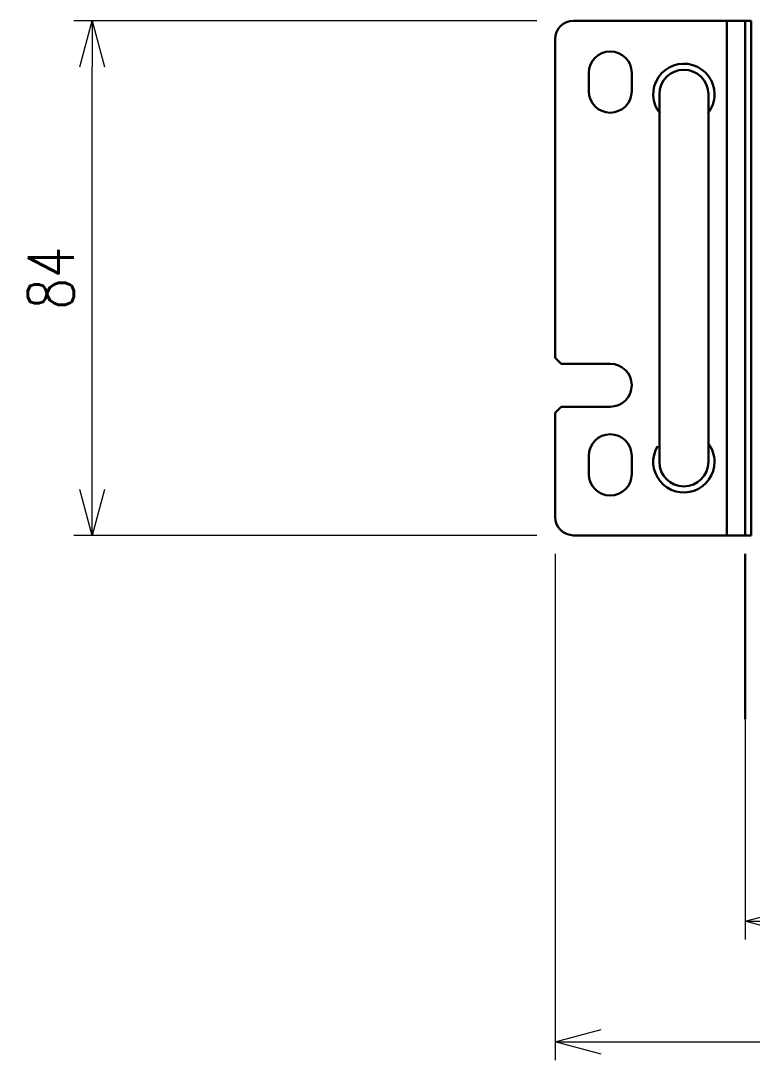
# Model space of a CAD drawing. Header units: millimetres. Extents: x -54 to 1098, y 71 to 805.
# Drawn here: x -53.7 to 65.6, y 71.5 to 241.2 of the extents above; entities that cross this region are included whole.
import ezdxf

# ---------------------------------------------------------------- set-up
doc = ezdxf.new("R2010")
doc.units = ezdxf.units.MM
doc.layers.get('0').update_dxf_attribs({"color": 5, "lineweight": 30})
doc.layers.get('Defpoints').update_dxf_attribs({"lineweight": 9})
doc.layers.add('2KD_寸法１', color=7, linetype='Continuous', lineweight=15)
doc.layers.add('2KD_寸法１ @ 3', color=7, linetype='Continuous', lineweight=15)
doc.styles.get("Standard").update_dxf_attribs({"font": 'simplex.shx', "width": 0.8, "bigfont": 'extfont.shx'})
doc.dimstyles.new('KD-STD', dxfattribs={"dimscale": 0, "dimtxt": 2.5, "dimasz": 2.5, "dimexe": 1, "dimexo": 1, "dimgap": 1, "dimtad": 1, "dimdsep": 46, "dimtxsty": 'Standard', "dimblk": 'OPEN30', "dimcen": 0, "dimadec": 0, "dimazin": 0, "dimtfac": 1, "dimtmove": 0, "dimatfit": 3, "dimldrblk": 'OPEN30', "dimfxl": 1, "dimtolj": 1, "dimtzin": 0, "dimlwd": 15, "dimlwe": 15, "dimarcsym": 0})

# ---------------------------------------------------------------- blocks, each defined once
blk = doc.blocks.new('_Open30')
at = {"lineweight": -2}
for p, q in [((-1, 0.268), (0, 0)), ((0, 0), (-1, -0.268)), ((0, 0), (-1, 0))]:
    blk.add_line(p, q, dxfattribs=at)
blk = doc.blocks.new('*D13')
at = {"layer": '2KD_寸法１', "color": 0, "lineweight": 15}
for p, q in [((64.48, 154.16), (64.48, 91.16)), ((484.48, 154.16), (484.48, 91.16)), ((476.98, 94.16), (71.98, 94.16))]:
    blk.add_line(p, q, dxfattribs=at)
at = {"layer": 'Defpoints', "color": 0}
for p in [(64.48, 157.16), (484.48, 157.16), (64.48, 94.16)]:
    blk.add_point(p, dxfattribs=at)
at = {"layer": '2KD_寸法１', "color": 0, "lineweight": 15, "xscale": 7.5, "yscale": 7.5, "zscale": 7.5, "rotation": 180}
blk.add_blockref('_Open30', (64.48, 94.16), dxfattribs=at)
at = {"layer": '2KD_寸法１', "color": 0, "lineweight": 15, "xscale": 7.5, "yscale": 7.5, "zscale": 7.5}
blk.add_blockref('_Open30', (484.48, 94.16), dxfattribs=at)
at = {"layer": '2KD_寸法１', "color": 0, "insert": (274.48, 100.91), "char_height": 7.5, "attachment_point": 5}
blk.add_mtext('\\A1;420', dxfattribs=at)
blk = doc.blocks.new('*D14')
at = {"layer": '2KD_寸法１', "color": 0, "lineweight": 15}
for p, q in [((33.48, 154.16), (33.48, 71.48)), ((515.48, 154.16), (515.48, 71.48)), ((40.98, 74.48), (507.98, 74.48))]:
    blk.add_line(p, q, dxfattribs=at)
at = {"layer": 'Defpoints', "color": 0}
for p in [(33.48, 157.16), (515.48, 157.16), (515.48, 74.48)]:
    blk.add_point(p, dxfattribs=at)
at = {"layer": '2KD_寸法１', "color": 0, "lineweight": 15, "xscale": 7.5, "yscale": 7.5, "zscale": 7.5, "rotation": 180}
blk.add_blockref('_Open30', (33.48, 74.48), dxfattribs=at)
at = {"layer": '2KD_寸法１', "color": 0, "lineweight": 15, "xscale": 7.5, "yscale": 7.5, "zscale": 7.5}
blk.add_blockref('_Open30', (515.48, 74.48), dxfattribs=at)
at = {"layer": '2KD_寸法１', "color": 0, "insert": (274.48, 81.23), "char_height": 7.5, "attachment_point": 5}
blk.add_mtext('\\A1;482', dxfattribs=at)
blk = doc.blocks.new('*D15')
at = {"layer": '2KD_寸法１', "color": 0, "lineweight": 15}
for p, q in [((30.48, 241.16), (-45.03, 241.16)), ((-42.03, 164.66), (-42.03, 233.66)), ((30.48, 157.16), (-45.03, 157.16))]:
    blk.add_line(p, q, dxfattribs=at)
at = {"layer": 'Defpoints', "color": 0}
for p in [(-42.03, 241.16), (33.48, 241.16), (33.48, 157.16)]:
    blk.add_point(p, dxfattribs=at)
at = {"layer": '2KD_寸法１', "color": 0, "lineweight": 15, "xscale": 7.5, "yscale": 7.5, "zscale": 7.5}
for p, rotation in [((-42.03, 241.16), 90), ((-42.03, 157.16), 270)]:
    blk.add_blockref('_Open30', p, dxfattribs=dict(at, rotation=rotation))
at = {"layer": '2KD_寸法１', "color": 0, "insert": (-48.78, 199.16), "char_height": 7.5, "attachment_point": 5, "rotation": 90}
blk.add_mtext('\\A1;84', dxfattribs=at)

msp = doc.modelspace()

# ---------------------------------------------------------------- linework, layer by layer
for p, q in [((64.483, 241.161), (36.483, 241.161)), ((36.483, 241.161), (64.483, 241.161)), ((61.483, 157.161), (61.483, 241.161)), ((64.483, 157.161), (64.483, 241.161)), ((64.483, 241.161), (65.483, 241.161)), ((64.483, 157.161), (64.483, 241.161)), ((65.483, 241.161), (65.483, 157.161)), ((33.483, 186.161), (33.483, 238.161)), ((42.483, 236.161), (42.483, 236.161)), ((38.983, 232.661), (38.983, 229.661)), ((45.983, 229.661), (45.983, 232.661)), ((50.483, 169.161), (50.483, 229.161)), ((58.483, 229.161), (58.483, 169.161)), ((42.483, 226.161), (42.483, 226.161)), ((34.483, 185.161), (33.483, 186.161)), ((42.483, 185.161), (34.483, 185.161)), ((34.483, 178.161), (33.483, 177.161)), ((33.483, 177.161), (33.483, 160.161)), ((42.483, 178.161), (34.483, 178.161)), ((42.483, 173.661), (42.483, 173.661)), ((38.983, 167.161), (38.983, 170.161)), ((45.983, 170.161), (45.983, 167.161)), ((42.483, 163.661), (42.483, 163.661)), ((36.483, 157.161), (64.483, 157.161)), ((64.483, 157.161), (36.483, 157.161)), ((65.483, 157.161), (64.483, 157.161)), ((64.483, 154.161), (64.483, 127.161))]:
    msp.add_line(p, q)
for centre, radius, start, end in [((36.483, 238.161), 3, 90, 180), ((36.483, 238.161), 3, 90, 180), ((42.483, 232.661), 3.5, 90, 180), ((42.483, 232.661), 3.5, 0, 90), ((54.483, 229.161), 5, 0, 219.00466), ((54.483, 229.161), 4, 0, 180), ((42.483, 229.661), 3.5, 180, 270), ((42.483, 229.661), 3.5, 270, 0), ((54.483, 229.161), 5, 320.99534, 0), ((42.483, 181.661), 3.5, 0, 90), ((42.483, 181.661), 3.5, 270, 0), ((42.483, 170.161), 3.5, 90, 180), ((42.483, 170.161), 3.5, 0, 90), ((54.483, 169.161), 5, 149.00265, 0), ((54.483, 169.161), 5, 0, 37.00877), ((54.483, 169.161), 4, 180, 0), ((42.483, 167.161), 3.5, 180, 270), ((42.483, 167.161), 3.5, 270, 0), ((36.483, 160.161), 3, 180, 270), ((36.483, 160.161), 3, 180, 270)]:
    msp.add_arc(centre, radius, start, end)

# ---------------------------------------------------------------- dimensions: what is measured, and where the dimension line sits
at = {"layer": '2KD_寸法１ @ 3'}
dim = msp.add_linear_dim(base=(-42.026, 241.161), p1=(33.483, 157.161), p2=(33.483, 241.161), angle=90, dimstyle='KD-STD', override={"dimscale": 3, "dimtix": 0, "dimtofl": 1, "dimtmove": 0, "dimatfit": 3}, dxfattribs=at)
dim.commit()
dim.dimension.update_dxf_attribs({"geometry": '*D15', "text_midpoint": (-48.776, 199.161)})
dim = msp.add_linear_dim(base=(515.483, 74.479), p1=(33.483, 157.161), p2=(515.483, 157.161), dimstyle='KD-STD', override={"dimscale": 3, "dimtix": 0, "dimtofl": 1, "dimtmove": 0, "dimatfit": 3}, dxfattribs=at)
dim.commit()
dim.dimension.update_dxf_attribs({"geometry": '*D14', "text_midpoint": (274.483, 81.229)})
dim = msp.add_linear_dim(base=(64.483, 94.161), p1=(484.483, 157.161), p2=(64.483, 157.161), dimstyle='KD-STD', override={"dimscale": 3, "dimtix": 0, "dimtofl": 1, "dimtmove": 0, "dimatfit": 3}, dxfattribs=at)
dim.commit()
dim.dimension.update_dxf_attribs({"geometry": '*D13', "text_midpoint": (274.483, 94.161), "dimtype": 128})

doc.saveas('drawing.dxf')
